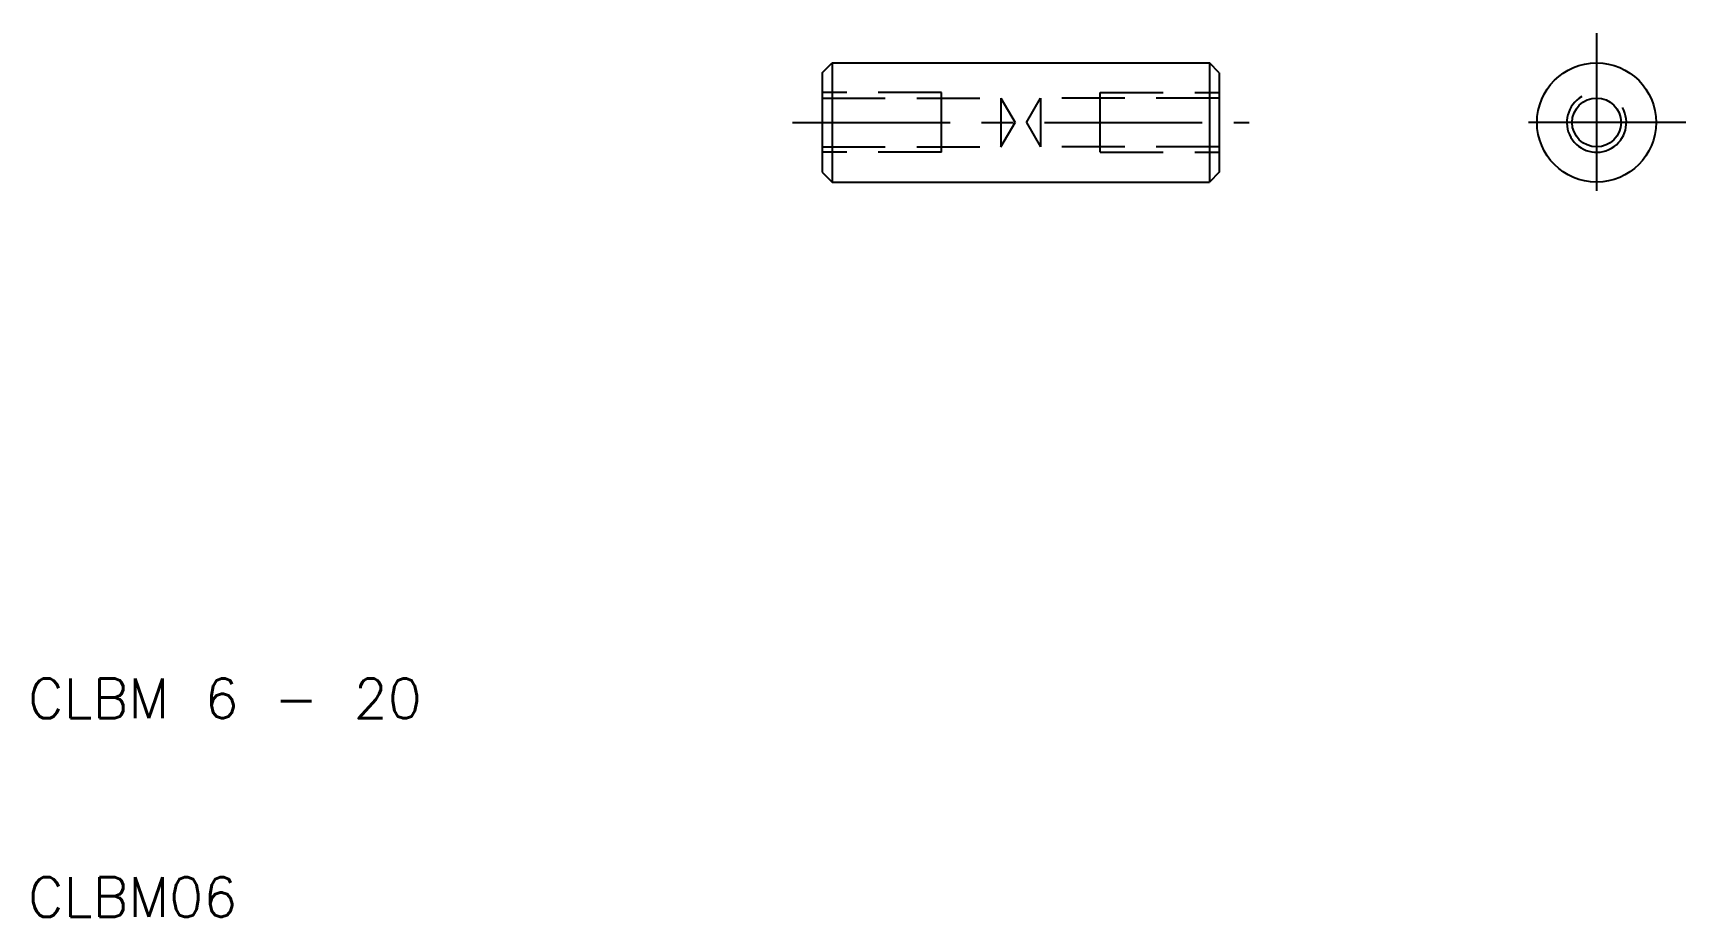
# Model space of a CAD drawing. Extents: x 10.3 to 93.5, y 10 to 54.5.
import ezdxf

# ---------------------------------------------------------------- set-up
doc = ezdxf.new("R2010")
doc.units = 0
doc.header["$LTSCALE"] = 0.25
doc.linetypes.add('CENTER', pattern=[50.8, 31.75, -6.35, 6.35, -6.35])
doc.linetypes.add('DASHED', pattern=[19.05, 12.7, -6.35])
doc.layers.get('0').update_dxf_attribs({"linetype": 'CONTINUOUS'})
doc.layers.add('CENTER', color=1, linetype='CENTER')
doc.styles.get("Standard").update_dxf_attribs({"font": 'txt.shx', "bigfont": 'extfont.shx'})

msp = doc.modelspace()

# ---------------------------------------------------------------- linework, layer by layer
for p, q in [((50, 52.5), (50.5, 53)), ((50, 52.5), (50, 47.5)), ((50.5, 53), (69.5, 53)), ((50.5, 53), (50.5, 47)), ((69.5, 53), (69.5, 47)), ((70, 52.5), (69.5, 53)), ((70, 52.5), (70, 47.5)), ((50, 47.5), (50.5, 47)), ((70, 47.5), (69.5, 47)), ((50.5, 47), (69.5, 47))]:
    msp.add_line(p, q)
at = {"color": 3, "linetype": 'DASHED'}
for p, q in [((56, 51.5), (50, 51.5)), ((50, 51.229), (59, 51.229)), ((56, 48.5), (56, 51.5)), ((59, 51.229), (59, 48.77)), ((59, 51.229), (59.71, 50)), ((60.29, 50), (61, 51.229)), ((70, 51.229), (61, 51.229)), ((61, 51.229), (61, 48.77)), ((64, 48.5), (64, 51.5)), ((64, 51.5), (70, 51.5)), ((59, 48.77), (59.71, 50)), ((60.29, 50), (61, 48.77)), ((50, 48.77), (59, 48.77)), ((56, 48.5), (50, 48.5)), ((70, 48.77), (61, 48.77)), ((64, 48.5), (70, 48.5))]:
    msp.add_line(p, q, dxfattribs=at)
for radius in [3, 1.23]:
    msp.add_circle((89, 50), radius)
at = {"color": 3}
msp.add_arc((89, 50), 1.5, 120, 30, dxfattribs=at)
at = {"layer": 'CENTER', "color": 1, "linetype": 'CENTER'}
for p, q in [((89, 54.5), (89, 45.5)), ((48.5, 50), (71.5, 50)), ((93.5, 50), (84.5, 50))]:
    msp.add_line(p, q, dxfattribs=at)

# ---------------------------------------------------------------- texts
for s, p in [('CLBM 6 - 20', (10, 20)), ('CLBM06', (10, 10))]:
    msp.add_text(s, height=2).set_placement(p)

doc.saveas('drawing.dxf')
